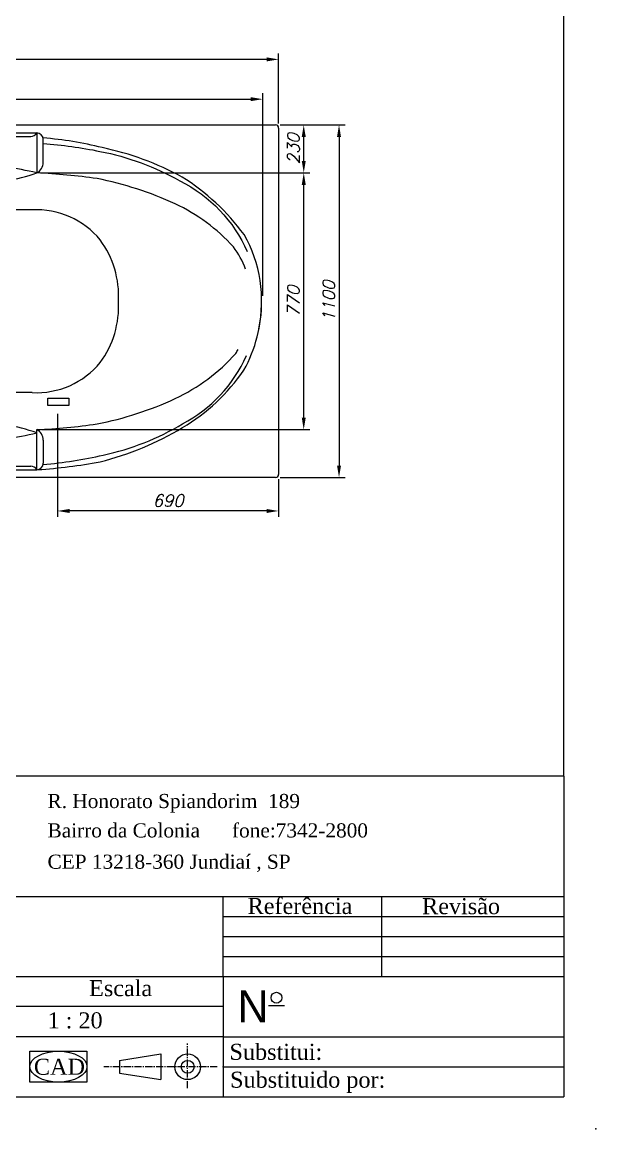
# Model space of a CAD drawing. Extents: x -16465 to -12265, y -7695 to -1755.
# Drawn here: x -14056 to -12265, y -7695 to -4243 of the extents above; entities that cross this region are included whole.
import ezdxf

# ---------------------------------------------------------------- set-up
doc = ezdxf.new("R2010")
doc.units = 0
doc.header["$LTSCALE"] = 30
doc.header["$MEASUREMENT"] = 0
doc.linetypes.add('CENTER2', pattern=[1.125, 0.75, -0.125, 0.125, -0.125])
doc.layers.get('DEFPOINTS').update_dxf_attribs({"linetype": 'CONTINUOUS'})
for name, color, linetype in [('CENTRO', 1, 'CENTER2'), ('ESTREITA', 1, 'CONTINUOUS'), ('FINA', 7, 'CONTINUOUS'), ('LARGA', 7, 'CONTINUOUS'), ('RAHMEN07', 5, 'CONTINUOUS')]:
    doc.layers.add(name, color=color, linetype=linetype)
doc.styles.add('FA', font='TIMES.TTF')
doc.styles.add('FABIO', font='romans.shx', dxfattribs={"oblique": 15})
doc.dimstyles.new('FABIO_AGUIAR', dxfattribs={"dimscale": 10, "dimtxt": 2.5, "dimasz": 2.5, "dimexe": 1.25, "dimexo": 1, "dimgap": 0.9, "dimtad": 1, "dimtxsty": 'FABIO', "dimcen": 2.5, "dimclrt": 3, "dimazin": 3, "dimtfac": 1, "dimtmove": 0, "dimatfit": 3, "dimtolj": 1, "dimtzin": 0})

# ---------------------------------------------------------------- blocks, each defined once
blk = doc.blocks.new('*D0')
at = {"layer": 'DEFPOINTS', "color": 0}
for p in [(-15155.6, -4358.9), (-15155.6, -4573.4), (-13255.6, -4573.4)]:
    blk.add_point(p, dxfattribs=at)
at = {"layer": 'ESTREITA', "color": 0}
for p, q in [((-15155.6, -4558.4), (-15155.6, -4340.1)), ((-13255.6, -4558.4), (-13255.6, -4340.1)), ((-13293.1, -4358.9), (-15118.1, -4358.9))]:
    blk.add_line(p, q, dxfattribs=at)
for points in [[(-15118.1, -4352.6), (-15118.1, -4365.1), (-15155.6, -4358.9)], [(-13293.1, -4352.6), (-13293.1, -4365.1), (-13255.6, -4358.9)]]:
    blk.add_solid(points, dxfattribs=at)
at = {"layer": 'ESTREITA', "color": 3, "insert": (-14205.6, -4326.6), "char_height": 37.5, "attachment_point": 5, "style": 'FABIO'}
blk.add_mtext('\\A1;1900', dxfattribs=at)
blk = doc.blocks.new('*D1')
at = {"layer": 'DEFPOINTS', "color": 0}
for p in [(-13265.6, -4563.4), (-13265.6, -5663.4), (-13067, -5663.4)]:
    blk.add_point(p, dxfattribs=at)
at = {"layer": 'ESTREITA', "color": 0}
for p, q in [((-13250.6, -4563.4), (-13048.3, -4563.4)), ((-13067, -4600.9), (-13067, -5625.9)), ((-13250.6, -5663.4), (-13048.3, -5663.4))]:
    blk.add_line(p, q, dxfattribs=at)
for points in [[(-13073.3, -4600.9), (-13060.8, -4600.9), (-13067, -4563.4)], [(-13073.3, -5625.9), (-13060.8, -5625.9), (-13067, -5663.4)]]:
    blk.add_solid(points, dxfattribs=at)
at = {"layer": 'ESTREITA', "color": 3, "insert": (-13099.3, -5113.4), "char_height": 37.5, "attachment_point": 5, "rotation": 90, "style": 'FABIO'}
blk.add_mtext('\\A1;1100', dxfattribs=at)
blk = doc.blocks.new('*D4')
at = {"layer": 'DEFPOINTS', "color": 0}
for p in [(-13305.2, -4483), (-15113.2, -5113.4), (-13305.2, -5111)]:
    blk.add_point(p, dxfattribs=at)
at = {"layer": 'ESTREITA', "color": 0}
for p, q in [((-15113.2, -5098.4), (-15113.2, -4464.2)), ((-15075.7, -4483), (-13342.7, -4483)), ((-13305.2, -5096), (-13305.2, -4464.2))]:
    blk.add_line(p, q, dxfattribs=at)
for points in [[(-15075.7, -4476.7), (-15075.7, -4489.2), (-15113.2, -4483)], [(-13342.7, -4476.7), (-13342.7, -4489.2), (-13305.2, -4483)]]:
    blk.add_solid(points, dxfattribs=at)
at = {"layer": 'ESTREITA', "color": 3, "insert": (-14209.2, -4450.7), "char_height": 37.5, "attachment_point": 5, "style": 'FABIO'}
blk.add_mtext('\\A1;1700', dxfattribs=at)
blk = doc.blocks.new('*D6')
at = {"layer": 'DEFPOINTS', "color": 0}
for p in [(-14010.6, -4712.9), (-13177.2, -4712.9), (-14010.6, -5513.8)]:
    blk.add_point(p, dxfattribs=at)
at = {"layer": 'ESTREITA', "color": 0}
for p, q in [((-13995.6, -4712.9), (-13158.4, -4712.9)), ((-13177.2, -5476.3), (-13177.2, -4750.4)), ((-13995.6, -5513.8), (-13158.4, -5513.8))]:
    blk.add_line(p, q, dxfattribs=at)
for points in [[(-13183.4, -4750.4), (-13170.9, -4750.4), (-13177.2, -4712.9)], [(-13183.4, -5476.3), (-13170.9, -5476.3), (-13177.2, -5513.8)]]:
    blk.add_solid(points, dxfattribs=at)
at = {"layer": 'ESTREITA', "color": 3, "insert": (-13209.4, -5113.4), "char_height": 37.5, "attachment_point": 5, "rotation": 90, "style": 'FABIO'}
blk.add_mtext('\\A1;770', dxfattribs=at)
blk = doc.blocks.new('*D7')
at = {"layer": 'DEFPOINTS', "color": 0}
for p in [(-13255.6, -4563.4), (-13177.2, -4563.4), (-14010.6, -4712.9)]:
    blk.add_point(p, dxfattribs=at)
at = {"layer": 'ESTREITA', "color": 0}
for p, q in [((-13240.6, -4563.4), (-13158.4, -4563.4)), ((-13177.2, -4675.4), (-13177.2, -4600.9)), ((-13995.6, -4712.9), (-13158.4, -4712.9))]:
    blk.add_line(p, q, dxfattribs=at)
for points in [[(-13183.4, -4600.9), (-13170.9, -4600.9), (-13177.2, -4563.4)], [(-13183.4, -4675.4), (-13170.9, -4675.4), (-13177.2, -4712.9)]]:
    blk.add_solid(points, dxfattribs=at)
at = {"layer": 'ESTREITA', "color": 3, "insert": (-13209.4, -4638.1), "char_height": 37.5, "attachment_point": 5, "rotation": 90, "style": 'FABIO'}
blk.add_mtext('\\A1;230', dxfattribs=at)
blk = doc.blocks.new('*D8')
at = {"layer": 'DEFPOINTS', "color": 0}
for p in [(-13945.6, -5449.4), (-13255.6, -5653.4), (-13945.6, -5767.5)]:
    blk.add_point(p, dxfattribs=at)
at = {"layer": 'ESTREITA', "color": 0}
for p, q in [((-13945.6, -5464.4), (-13945.6, -5786.3)), ((-13255.6, -5668.4), (-13255.6, -5786.3)), ((-13293.1, -5767.5), (-13908.1, -5767.5))]:
    blk.add_line(p, q, dxfattribs=at)
for points in [[(-13908.1, -5761.3), (-13908.1, -5773.8), (-13945.6, -5767.5)], [(-13293.1, -5761.3), (-13293.1, -5773.8), (-13255.6, -5767.5)]]:
    blk.add_solid(points, dxfattribs=at)
at = {"layer": 'ESTREITA', "color": 3, "insert": (-13600.6, -5735.3), "char_height": 37.5, "attachment_point": 5, "style": 'FABIO'}
blk.add_mtext('\\A1;690', dxfattribs=at)

msp = doc.modelspace()

# ---------------------------------------------------------------- linework, layer by layer
at = {"layer": 'CENTRO'}
for p, q in [((-13539.581, -7568.191), (-13539.581, -7429.165)), ((-13447.14, -7501.389), (-13801.492, -7501.389))]:
    msp.add_line(p, q, dxfattribs=at)
at = {"layer": 'FINA'}
for p, q in [((-12365.159, -6594.977), (-16109.159, -6594.977)), ((-12365.159, -6594.977), (-12365.159, -7594.977)), ((-16109.159, -6969.977), (-12365.159, -6969.977)), ((-13428.893, -7219.977), (-13428.893, -6969.977)), ((-12933.026, -7219.977), (-12933.026, -6969.977)), ((-13428.893, -7032.477), (-12365.159, -7032.477)), ((-13428.893, -7094.977), (-12365.159, -7094.977)), ((-13428.893, -7157.477), (-12365.159, -7157.477)), ((-16109.159, -7219.977), (-12365.159, -7219.977)), ((-13428.893, -7219.977), (-13428.893, -7594.977)), ((-13428.893, -7313.727), (-16109.159, -7313.727)), ((-13287.227, -7310.609), (-13237.49, -7310.609)), ((-13428.893, -7407.477), (-16109.159, -7407.477)), ((-13428.893, -7407.477), (-12365.159, -7407.477)), ((-13751.837, -7481.389), (-13622.866, -7461.389)), ((-13751.837, -7481.386), (-13751.837, -7521.389)), ((-13622.866, -7461.389), (-13622.866, -7541.389)), ((-13751.837, -7521.389), (-13622.866, -7541.389)), ((-13428.893, -7501.227), (-12365.159, -7501.227)), ((-16109.159, -7594.977), (-12365.159, -7594.977))]:
    msp.add_line(p, q, dxfattribs=at)
for centre, radius in [((-13262.359, -7285.771), 16.935), ((-13539.581, -7501.389), 40), ((-13539.581, -7501.389), 20)]:
    msp.add_circle(centre, radius, dxfattribs=at)
for p in [(-13428.893, -7032.477), (-13428.893, -7094.977), (-13428.893, -7157.477), (-13428.893, -7313.727), (-13428.893, -7407.477), (-13428.893, -7501.227)]:
    msp.add_point(p, dxfattribs=at)
at = {"layer": 'FINA', "linetype": 'CONTINUOUS'}
msp.add_point((-12265.159, -7694.977), dxfattribs=at)
at = {"layer": 'LARGA'}
for p, q in [((-15145.563, -4563.357), (-13265.563, -4563.357)), ((-14400.563, -4587.957), (-14010.563, -4587.957)), ((-14010.563, -4587.957), (-14010.563, -4712.917)), ((-13255.563, -4573.357), (-13255.563, -5048.928)), ((-14381.715, -4599.08), (-14029.411, -4599.08)), ((-13990.563, -4680.259), (-13990.563, -4607.957)), ((-14024.992, -4828.401), (-14386.135, -4828.401)), ((-13255.563, -5048.928), (-13255.563, -5653.357)), ((-14024.992, -5398.314), (-14386.135, -5398.314)), ((-14010.563, -5638.758), (-14010.563, -5513.798)), ((-13990.563, -5546.456), (-13990.563, -5618.758)), ((-14400.563, -5638.758), (-14010.563, -5638.758)), ((-14381.715, -5627.635), (-14029.411, -5627.635)), ((-13265.563, -5663.357), (-15155.563, -5663.357))]:
    msp.add_line(p, q, dxfattribs=at)
for points in [[(-13317.631, -5199.321, 0.18325855), (-13363.265, -4905.45, 0.09555511), (-13556.803, -4726.084, 0.07364914), (-13806.35, -4634.067, 0.041455), (-13990.563, -4604.013, 0.05439481)], [(-13990.563, -4621.451, -0.03239169), (-13813.542, -4645.784, -0.08111841), (-13563.705, -4737.784, -0.17311503), (-13353.298, -4958.425)], [(-13359.01, -5012.752, 0.07127734), (-13396.665, -4943.457, 0.10063666), (-13578.58, -4809.835, 0.06138373), (-13822.444, -4730.877, 0.02470624), (-14010.563, -4712.917)], [(-14007.132, -5638.462, 0.03078284), (-13813.213, -5614.108, 0.0743012), (-13555.174, -5507.517, 0.10693771), (-13363.974, -5328.275, 0.12774219), (-13308.555, -5113.357, 0.14075372)], [(-14010.563, -5513.798, 0.02566723), (-13822.444, -5495.838, 0.06138373), (-13578.58, -5416.88, 0.10235123), (-13389.421, -5276.122, 0.01220871), (-13381.827, -5263.737, 0.16816693)], [(-13990.563, -5622.702, 0.03444104), (-13802.876, -5593.371, 0.08111841), (-13555.174, -5495.771, 0.16712504), (-13355.825, -5282.971)]]:
    msp.add_lwpolyline(points, format="xyb", dxfattribs=at)
msp.add_lwpolyline([(-13910.431, -5438.512), (-13975.999, -5438.512), (-13975.999, -5415.59), (-13910.431, -5415.59)], close=True, dxfattribs=at)
for centre, radius, start, end in [((-14029.411, -4577.55), 21.53, 270, 331.094506), ((-14010.563, -4607.957), 20, 0, 90), ((-13265.563, -4573.357), 10, 0, 90), ((-14205.563, -5521.899), 832.152, 76.447739, 90), ((-14027.226, -4680.259), 36.663, 297.032095, 360), ((-14205.563, -4149.435), 596.268, 270, 289.088846), ((-14011.89, -5086.429), 258.361, 39.479331, 92.906722), ((-14052.126, -5097.787), 297.115, 356.996075, 36.234969), ((-14052.126, -5128.927), 297.115, 323.765031, 3.003925), ((-14011.89, -5140.286), 258.361, 267.093278, 320.520669), ((-14205.563, -6087.279), 596.268, 70.911154, 90), ((-14027.226, -5546.456), 36.663, 0, 62.967905), ((-14205.563, -4714.816), 832.152, 270, 283.552261), ((-14010.563, -5618.758), 20, 270, 0), ((-14029.411, -5649.165), 21.53, 28.905494, 90), ((-13265.563, -5653.357), 10, 270, 0)]:
    msp.add_arc(centre, radius, start, end, dxfattribs=at)
at = {"layer": 'RAHMEN07'}
msp.add_line((-12365.159, -6594.977), (-12365.159, -1854.977), dxfattribs=at)
msp.add_lwpolyline([(-14031.752, -7452.696), (-13853.91, -7452.696), (-13853.91, -7548.959), (-14031.752, -7548.959)], close=True, dxfattribs=at)
msp.add_ellipse((-13942.831, -7500.827), major_axis=(-88.921, 0), ratio=0.54128028, dxfattribs=at)

# ---------------------------------------------------------------- texts
at = {"layer": 'FINA', "style": 'FA'}
for s, height, p in [('R. Honorato Spiandorim  189', 44, (-13977.031, -6694.256)), ('Bairro da Colonia      fone:7342-2800', 44, (-13977.031, -6785.923)), ('CEP 13218-360 Jundiaí , SP', 44, (-13977.031, -6883.551)), ('Referência', 50, (-13352.377, -7024.645)), ('Revisão', 50, (-12807.702, -7025.277)), ('Escala', 50, (-13847.366, -7281.014)), ('1 : 20', 50, (-13977.001, -7381.471)), ('Substitui:', 50, (-13408.999, -7479.677)), ('CAD', 50, (-14019.513, -7526.199)), ('Substituido por:', 50, (-13407.165, -7566.511))]:
    msp.add_text(s, height=height, dxfattribs=at).set_placement(p)
at = {"layer": 'FINA'}
msp.add_text('N', height=100, dxfattribs=at).set_placement((-13384.028, -7362.546))

# ---------------------------------------------------------------- dimensions: what is measured, and where the dimension line sits
at = {"layer": 'ESTREITA'}
for base, p1, p2, angle, picture, middle in [((-15155.563, -4358.899), (-13255.563, -4573.357), (-15155.563, -4573.357), 180, '*D0', (-14205.563, -4326.649)), ((-13067.048, -5663.357), (-13265.563, -4563.357), (-13265.563, -5663.357), 270, '*D1', (-13099.298, -5113.357)), ((-13945.563, -5767.512), (-13255.563, -5653.357), (-13945.563, -5449.378), 180, '*D8', (-13600.563, -5735.262))]:
    dim = msp.add_linear_dim(base=base, p1=p1, p2=p2, angle=angle, dimstyle='FABIO_AGUIAR', override={"dimscale": 15}, dxfattribs=at)
    dim.commit()
    dim.dimension.update_dxf_attribs({"geometry": picture, "text_midpoint": middle})
for base, p1, p2, angle, text, picture, middle in [((-13305.178, -4482.962), (-15113.201, -5113.357), (-13305.178, -5111), 180, '1700', '*D4', (-14209.189, -4450.712)), ((-13177.195, -4563.357), (-14010.563, -4712.917), (-13255.563, -4563.357), 270, '230', '*D7', (-13209.445, -4638.137)), ((-13177.195, -4712.917), (-14010.563, -5513.798), (-14010.563, -4712.917), 270, '770', '*D6', (-13209.445, -5113.357))]:
    dim = msp.add_linear_dim(base=base, p1=p1, p2=p2, angle=angle, text=text, dimstyle='FABIO_AGUIAR', override={"dimscale": 15}, dxfattribs=at)
    dim.commit()
    dim.dimension.update_dxf_attribs({"geometry": picture, "text_midpoint": middle})

doc.saveas('drawing.dxf')
